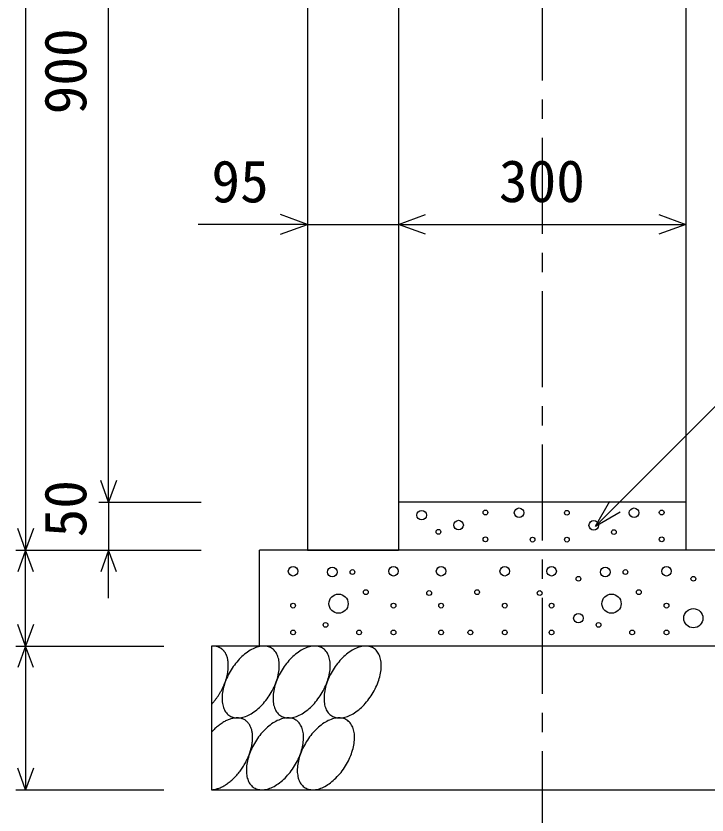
# Model space of a CAD drawing. Units: millimetres, scale not verified. Extents: x -16800 to 16800, y -5940 to 5940.
# Drawn here: x 1801 to 2522, y -1528 to -694 of the extents above; entities that cross this region are included whole.
import ezdxf
from ezdxf.enums import TextEntityAlignment as Align

# ---------------------------------------------------------------- set-up
doc = ezdxf.new("R2010")
doc.units = ezdxf.units.MM
doc.header["$LTSCALE"] = 20
doc.linetypes.add('CHAIN1', pattern=[8, 5, -1, 1, -1])
for name, color, linetype, lineweight in [('0-0_DIM', 7, 'Continuous', 25), ('0-2_HATCH', 6, 'Continuous', 25), ('0-5_OUTLINE', 3, 'Continuous', 25)]:
    doc.layers.add(name, color=color, linetype=linetype, lineweight=lineweight)
doc.styles.add('ＭＳ ゴシック', font='')
doc.styles.get('ＭＳ ゴシック').set_extended_font_data('MS Gothic')

msp = doc.modelspace()

# ---------------------------------------------------------------- linework, layer by layer
at = {"layer": '0-0_DIM', "linetype": 'CHAIN1'}
msp.add_line((2350, -181.24), (2350, -1556.54), dxfattribs=at)
at = {"layer": '0-0_DIM'}
for p, q in [((1810.8, -221.38), (1810.8, -1251.38)), ((1897.46, -1201.38), (1897.46, -301.88)), ((2105, -911.38), (1990.94, -911.38)), ((2105, -911.38), (2200, -911.38)), ((2200, -911.38), (2500, -911.38)), ((2405.74, -1226.38), (2420.74, -1200.4)), ((1887.46, -1201.38), (1994.13, -1201.38)), ((1897.46, -1201.38), (1897.46, -1251.38)), ((2405.74, -1226.38), (2431.72, -1211.38)), ((1800.8, -1251.38), (1994.13, -1251.38)), ((1810.8, -1351.38), (1810.8, -1251.38)), ((1897.46, -1301.38), (1897.46, -1251.38)), ((1800.8, -1351.38), (1955, -1351.38)), ((1810.8, -1351.38), (1810.8, -1501.38)), ((1800.8, -1501.38), (1955, -1501.38))]:
    msp.add_line(p, q, dxfattribs=at)
for points in [[(2076.81, -921.64), (2105, -911.38), (2076.81, -901.12)], [(2228.19, -921.64), (2200, -911.38), (2228.19, -901.12)], [(2471.81, -901.12), (2500, -911.38), (2471.81, -921.64)], [(2405.74, -1226.38), (2718.43, -913.68), (3357.64, -913.68)], [(1905.67, -1178.83), (1897.46, -1201.38), (1889.26, -1178.83)], [(1819.01, -1228.83), (1810.8, -1251.38), (1802.59, -1228.83)], [(1819.01, -1273.93), (1810.8, -1251.38), (1802.59, -1273.93)], [(1905.67, -1273.93), (1897.46, -1251.38), (1889.26, -1273.93)], [(1819.01, -1328.83), (1810.8, -1351.38), (1802.59, -1328.83)], [(1819.01, -1373.93), (1810.8, -1351.38), (1802.59, -1373.93)], [(1819.01, -1478.83), (1810.8, -1501.38), (1802.59, -1478.83)]]:
    msp.add_lwpolyline(points, dxfattribs=at)
at = {"layer": '0-2_HATCH'}
for points in [[(2010.1, -1351.81), (2009.6, -1351.71), (2009.2, -1351.61), (2008.8, -1351.61), (2008.3, -1351.51), (2007.8, -1351.51), (2007.4, -1351.41), (2006.9, -1351.41), (2006.4, -1351.41), (2006, -1351.41), (2005.5, -1351.41), (2005, -1351.41)], [(2021.6, -1364.01), (2021.5, -1363.51), (2021.3, -1363.11), (2021.2, -1362.61), (2021, -1362.11), (2020.8, -1361.61), (2020.6, -1361.21), (2020.5, -1360.71), (2020.3, -1360.31), (2020, -1359.91), (2019.8, -1359.41), (2019.6, -1359.01), (2019.4, -1358.61), (2019.1, -1358.21), (2018.9, -1357.91), (2018.6, -1357.51), (2018.3, -1357.11), (2018.1, -1356.81), (2017.8, -1356.41), (2017.5, -1356.11), (2017.2, -1355.81), (2016.9, -1355.51), (2016.6, -1355.21), (2016.2, -1354.91), (2015.9, -1354.61), (2015.6, -1354.31), (2015.2, -1354.11), (2014.9, -1353.81), (2014.5, -1353.61), (2014.1, -1353.41), (2013.7, -1353.21), (2013.4, -1353.01), (2013, -1352.81), (2012.6, -1352.61), (2012.2, -1352.51), (2011.8, -1352.31), (2011.4, -1352.21), (2010.9, -1352.01), (2010.5, -1351.91), (2010.1, -1351.81)], [(2067.7, -1353.61), (2066.6, -1353.01), (2065.5, -1352.51), (2064.4, -1352.11), (2063.3, -1351.81), (2062, -1351.61), (2060.8, -1351.41), (2059.5, -1351.41), (2058.2, -1351.41), (2056.8, -1351.61), (2055.4, -1351.81), (2054, -1352.11), (2052.6, -1352.51), (2051.2, -1353.01), (2049.7, -1353.61), (2048.3, -1354.21), (2046.8, -1355.01), (2045.3, -1355.81), (2043.9, -1356.71), (2042.4, -1357.71), (2041, -1358.81), (2039.5, -1359.91), (2038.1, -1361.11), (2036.7, -1362.41), (2035.3, -1363.71), (2033.9, -1365.11), (2032.6, -1366.61), (2031.3, -1368.11), (2030, -1369.61), (2028.8, -1371.21), (2027.6, -1372.91), (2026.5, -1374.51), (2025.4, -1376.31), (2024.3, -1378.01), (2023.4, -1379.81), (2022.4, -1381.61), (2021.5, -1383.41), (2020.7, -1385.21), (2019.9, -1387.11), (2019.2, -1388.91)], [(2075.1, -1365.11), (2074.7, -1363.71), (2074.3, -1362.41), (2073.8, -1361.11), (2073.3, -1359.91), (2072.7, -1358.81), (2072, -1357.71), (2071.2, -1356.71), (2070.4, -1355.81), (2069.6, -1355.01), (2068.6, -1354.21), (2067.7, -1353.61)], [(2120.9, -1353.61), (2119.8, -1353.01), (2118.8, -1352.51), (2117.6, -1352.11), (2116.5, -1351.81), (2115.2, -1351.61), (2114, -1351.41), (2112.7, -1351.41), (2111.4, -1351.41), (2110, -1351.61), (2108.7, -1351.81), (2107.3, -1352.11), (2105.8, -1352.51), (2104.4, -1353.01), (2102.9, -1353.61), (2101.5, -1354.21), (2100, -1355.01), (2098.6, -1355.81), (2097.1, -1356.71), (2095.6, -1357.71), (2094.2, -1358.81), (2092.7, -1359.91), (2091.3, -1361.11), (2089.9, -1362.41), (2088.5, -1363.71), (2087.1, -1365.11), (2085.8, -1366.61), (2084.5, -1368.11), (2083.3, -1369.61), (2082, -1371.21), (2080.8, -1372.91), (2079.7, -1374.51), (2078.6, -1376.31), (2077.6, -1378.01), (2076.6, -1379.81), (2075.6, -1381.61), (2074.7, -1383.41), (2073.9, -1385.21), (2073.2, -1387.11), (2072.4, -1388.91)], [(2128.3, -1365.11), (2127.9, -1363.71), (2127.5, -1362.41), (2127, -1361.11), (2126.5, -1359.91), (2125.9, -1358.81), (2125.2, -1357.71), (2124.4, -1356.71), (2123.6, -1355.81), (2122.8, -1355.01), (2121.8, -1354.21), (2120.9, -1353.61)], [(2174.1, -1353.61), (2173, -1353.01), (2172, -1352.51), (2170.8, -1352.11), (2169.7, -1351.81), (2168.5, -1351.61), (2167.2, -1351.41), (2165.9, -1351.41), (2164.6, -1351.41), (2163.2, -1351.61), (2161.9, -1351.81), (2160.5, -1352.11), (2159, -1352.51), (2157.6, -1353.01), (2156.2, -1353.61), (2154.7, -1354.21), (2153.2, -1355.01), (2151.8, -1355.81), (2150.3, -1356.71), (2148.8, -1357.71), (2147.4, -1358.81), (2145.9, -1359.91), (2144.5, -1361.11), (2143.1, -1362.41), (2141.7, -1363.71), (2140.4, -1365.11), (2139, -1366.61), (2137.7, -1368.11), (2136.5, -1369.61), (2135.2, -1371.21), (2134, -1372.91), (2132.9, -1374.51), (2131.8, -1376.31), (2130.8, -1378.01), (2129.8, -1379.81), (2128.8, -1381.61), (2127.9, -1383.41), (2127.1, -1385.21), (2126.4, -1387.11), (2125.7, -1388.91)], [(2181.5, -1365.11), (2181.1, -1363.71), (2180.7, -1362.41), (2180.2, -1361.11), (2179.7, -1359.91), (2179.1, -1358.81), (2178.4, -1357.71), (2177.6, -1356.71), (2176.8, -1355.81), (2176, -1355.01), (2175.1, -1354.21), (2174.1, -1353.61)], [(2019.6, -1387.91), (2019.8, -1387.21), (2020, -1386.51), (2020.3, -1385.91), (2020.5, -1385.21), (2020.6, -1384.51), (2020.8, -1383.91), (2021, -1383.21), (2021.2, -1382.51), (2021.3, -1381.91), (2021.5, -1381.21), (2021.6, -1380.61), (2021.7, -1379.91), (2021.9, -1379.31), (2022, -1378.61), (2022.1, -1378.01), (2022.1, -1377.31), (2022.2, -1376.71), (2022.3, -1376.11), (2022.4, -1375.41), (2022.4, -1374.81), (2022.5, -1374.21), (2022.5, -1373.61), (2022.5, -1373.01), (2022.5, -1372.41), (2022.5, -1371.81), (2022.5, -1371.21), (2022.5, -1370.61), (2022.5, -1370.01), (2022.5, -1369.41), (2022.4, -1368.91), (2022.4, -1368.31), (2022.3, -1367.71), (2022.2, -1367.21), (2022.1, -1366.71), (2022.1, -1366.11), (2022, -1365.61), (2021.9, -1365.11), (2021.7, -1364.51), (2021.6, -1364.01)], [(2042, -1424.21), (2043.4, -1423.51), (2044.9, -1422.81), (2046.3, -1422.01), (2047.8, -1421.11), (2049.3, -1420.11), (2050.7, -1419.01), (2052.2, -1417.91), (2053.6, -1416.71), (2055, -1415.41), (2056.4, -1414.11), (2057.7, -1412.71), (2059.1, -1411.21), (2060.4, -1409.71), (2061.6, -1408.21), (2062.9, -1406.61), (2064.1, -1404.91), (2065.2, -1403.21), (2066.3, -1401.51), (2067.3, -1399.81), (2068.3, -1398.01), (2069.3, -1396.21), (2070.2, -1394.41), (2071, -1392.61), (2071.7, -1390.71), (2072.4, -1388.91), (2073.1, -1387.11), (2073.7, -1385.21), (2074.2, -1383.41), (2074.6, -1381.61), (2075, -1379.81), (2075.3, -1378.01), (2075.5, -1376.31), (2075.6, -1374.51), (2075.7, -1372.91), (2075.7, -1371.21), (2075.7, -1369.61), (2075.5, -1368.11), (2075.3, -1366.61), (2075.1, -1365.11)], [(2095.2, -1424.21), (2096.6, -1423.51), (2098.1, -1422.81), (2099.6, -1422.01), (2101, -1421.11), (2102.5, -1420.11), (2103.9, -1419.01), (2105.4, -1417.91), (2106.8, -1416.71), (2108.2, -1415.41), (2109.6, -1414.11), (2111, -1412.71), (2112.3, -1411.21), (2113.6, -1409.71), (2114.9, -1408.21), (2116.1, -1406.61), (2117.3, -1404.91), (2118.4, -1403.21), (2119.5, -1401.51), (2120.5, -1399.81), (2121.5, -1398.01), (2122.5, -1396.21), (2123.4, -1394.41), (2124.2, -1392.61), (2125, -1390.71), (2125.7, -1388.91), (2126.3, -1387.11), (2126.9, -1385.21), (2127.4, -1383.41), (2127.8, -1381.61), (2128.2, -1379.81), (2128.5, -1378.01), (2128.7, -1376.31), (2128.9, -1374.51), (2128.9, -1372.91), (2128.9, -1371.21), (2128.9, -1369.61), (2128.8, -1368.11), (2128.6, -1366.61), (2128.3, -1365.11)], [(2148.4, -1424.21), (2149.8, -1423.51), (2151.3, -1422.81), (2152.8, -1422.01), (2154.2, -1421.11), (2155.7, -1420.11), (2157.1, -1419.01), (2158.6, -1417.91), (2160, -1416.71), (2161.4, -1415.41), (2162.8, -1414.11), (2164.2, -1412.71), (2165.5, -1411.21), (2166.8, -1409.71), (2168.1, -1408.21), (2169.3, -1406.61), (2170.5, -1404.91), (2171.6, -1403.21), (2172.7, -1401.51), (2173.8, -1399.81), (2174.8, -1398.01), (2175.7, -1396.21), (2176.6, -1394.41), (2177.4, -1392.61), (2178.2, -1390.71), (2178.9, -1388.91), (2179.5, -1387.11), (2180.1, -1385.21), (2180.6, -1383.41), (2181, -1381.61), (2181.4, -1379.81), (2181.7, -1378.01), (2181.9, -1376.31), (2182.1, -1374.51), (2182.1, -1372.91), (2182.2, -1371.21), (2182.1, -1369.61), (2182, -1368.11), (2181.8, -1366.61), (2181.5, -1365.11)], [(2005, -1412.21), (2005.5, -1411.71), (2006, -1411.11), (2006.4, -1410.61), (2006.9, -1410.01), (2007.4, -1409.51), (2007.8, -1408.91), (2008.3, -1408.31), (2008.8, -1407.81), (2009.2, -1407.21), (2009.6, -1406.61), (2010.1, -1406.01), (2010.5, -1405.41), (2010.9, -1404.81), (2011.4, -1404.21), (2011.8, -1403.61), (2012.2, -1403.01), (2012.6, -1402.31), (2013, -1401.71), (2013.4, -1401.11), (2013.7, -1400.41), (2014.1, -1399.81), (2014.5, -1399.21), (2014.9, -1398.51), (2015.2, -1397.91), (2015.6, -1397.21), (2015.9, -1396.51), (2016.2, -1395.91), (2016.6, -1395.21), (2016.9, -1394.61), (2017.2, -1393.91), (2017.5, -1393.21), (2017.8, -1392.61), (2018.1, -1391.91), (2018.3, -1391.21), (2018.6, -1390.61), (2018.9, -1389.91), (2019.1, -1389.21), (2019.4, -1388.61), (2019.6, -1387.91)], [(2019.2, -1388.91), (2018.6, -1390.71), (2018, -1392.61), (2017.5, -1394.41), (2017.1, -1396.21), (2016.7, -1398.01), (2016.4, -1399.81), (2016.2, -1401.51), (2016, -1403.21), (2016, -1404.91), (2015.9, -1406.61), (2016, -1408.21), (2016.1, -1409.71), (2016.3, -1411.21), (2016.6, -1412.71), (2017, -1414.11), (2017.4, -1415.41), (2017.9, -1416.71), (2018.4, -1417.91), (2019, -1419.01), (2019.7, -1420.11), (2020.5, -1421.11), (2021.3, -1422.01), (2022.1, -1422.81), (2023.1, -1423.51), (2024, -1424.21), (2025.1, -1424.81), (2026.1, -1425.31), (2027.3, -1425.71), (2028.4, -1426.01), (2029.7, -1426.21), (2030.9, -1426.31), (2032.2, -1426.41), (2033.5, -1426.31), (2034.9, -1426.21), (2036.2, -1426.01), (2037.6, -1425.71), (2039.1, -1425.31), (2040.5, -1424.81), (2042, -1424.21)], [(2072.4, -1388.91), (2071.8, -1390.71), (2071.2, -1392.61), (2070.7, -1394.41), (2070.3, -1396.21), (2069.9, -1398.01), (2069.6, -1399.81), (2069.4, -1401.51), (2069.3, -1403.21), (2069.2, -1404.91), (2069.2, -1406.61), (2069.2, -1408.21), (2069.3, -1409.71), (2069.6, -1411.21), (2069.8, -1412.71), (2070.2, -1414.11), (2070.6, -1415.41), (2071.1, -1416.71), (2071.6, -1417.91), (2072.2, -1419.01), (2072.9, -1420.11), (2073.7, -1421.11), (2074.5, -1422.01), (2075.3, -1422.81), (2076.3, -1423.51), (2077.2, -1424.21), (2078.3, -1424.81), (2079.3, -1425.31), (2080.5, -1425.71), (2081.6, -1426.01), (2082.9, -1426.21), (2084.1, -1426.31), (2085.4, -1426.41), (2086.7, -1426.31), (2088.1, -1426.21), (2089.5, -1426.01), (2090.9, -1425.71), (2092.3, -1425.31), (2093.7, -1424.81), (2095.2, -1424.21)], [(2125.7, -1388.91), (2125, -1390.71), (2124.4, -1392.61), (2123.9, -1394.41), (2123.5, -1396.21), (2123.1, -1398.01), (2122.8, -1399.81), (2122.6, -1401.51), (2122.5, -1403.21), (2122.4, -1404.91), (2122.4, -1406.61), (2122.4, -1408.21), (2122.6, -1409.71), (2122.8, -1411.21), (2123, -1412.71), (2123.4, -1414.11), (2123.8, -1415.41), (2124.3, -1416.71), (2124.8, -1417.91), (2125.4, -1419.01), (2126.1, -1420.11), (2126.9, -1421.11), (2127.7, -1422.01), (2128.5, -1422.81), (2129.5, -1423.51), (2130.4, -1424.21), (2131.5, -1424.81), (2132.6, -1425.31), (2133.7, -1425.71), (2134.9, -1426.01), (2136.1, -1426.21), (2137.3, -1426.31), (2138.6, -1426.41), (2139.9, -1426.31), (2141.3, -1426.21), (2142.7, -1426.01), (2144.1, -1425.71), (2145.5, -1425.31), (2146.9, -1424.81), (2148.4, -1424.21)], [(2014.9, -1432.41), (2014, -1433.11), (2013.1, -1433.81), (2012.1, -1434.51), (2011.2, -1435.21), (2010.3, -1436.01), (2009.4, -1436.81), (2008.5, -1437.61), (2007.6, -1438.51), (2006.7, -1439.41), (2005.9, -1440.31), (2005, -1441.21)], [(2045, -1434.11), (2044.6, -1433.41), (2044.1, -1432.81), (2043.7, -1432.11), (2043.2, -1431.51), (2042.6, -1430.91), (2042.1, -1430.41), (2041.5, -1429.91), (2040.9, -1429.41), (2040.3, -1428.91), (2039.7, -1428.51), (2039, -1428.21), (2038.4, -1427.81), (2037.7, -1427.51), (2036.9, -1427.21), (2036.2, -1427.01), (2035.4, -1426.81), (2034.7, -1426.61), (2033.9, -1426.51), (2033.1, -1426.41), (2032.2, -1426.41), (2031.4, -1426.41), (2030.6, -1426.41), (2029.7, -1426.51), (2028.8, -1426.61), (2027.9, -1426.71), (2027, -1426.91), (2026.1, -1427.11), (2025.2, -1427.41), (2024.3, -1427.61), (2023.4, -1428.01), (2022.5, -1428.31), (2021.5, -1428.71), (2020.6, -1429.11), (2019.6, -1429.61), (2018.7, -1430.11), (2017.8, -1430.61), (2016.8, -1431.21), (2015.9, -1431.81), (2014.9, -1432.41)], [(2093, -1428.61), (2091.9, -1428.01), (2090.9, -1427.51), (2089.7, -1427.11), (2088.6, -1426.81), (2087.4, -1426.61), (2086.1, -1426.41), (2084.8, -1426.41), (2083.5, -1426.41), (2082.1, -1426.61), (2080.8, -1426.81), (2079.4, -1427.11), (2077.9, -1427.51), (2076.5, -1428.01), (2075.1, -1428.61), (2073.6, -1429.21), (2072.1, -1430.01), (2070.7, -1430.81), (2069.2, -1431.71), (2067.7, -1432.71), (2066.3, -1433.81), (2064.8, -1434.91), (2063.4, -1436.11), (2062, -1437.41), (2060.6, -1438.71), (2059.3, -1440.11), (2057.9, -1441.51), (2056.6, -1443.01), (2055.4, -1444.61), (2054.1, -1446.21), (2053, -1447.81), (2051.8, -1449.51), (2050.7, -1451.21), (2049.7, -1453.01), (2048.7, -1454.81), (2047.7, -1456.61), (2046.9, -1458.41), (2046, -1460.21), (2045.3, -1462.01), (2044.6, -1463.91)], [(2100.4, -1440.11), (2100, -1438.71), (2099.6, -1437.41), (2099.1, -1436.11), (2098.6, -1434.91), (2098, -1433.81), (2097.3, -1432.71), (2096.5, -1431.71), (2095.7, -1430.81), (2094.9, -1430.01), (2094, -1429.21), (2093, -1428.61)], [(2146.2, -1428.61), (2145.2, -1428.01), (2144.1, -1427.51), (2143, -1427.11), (2141.8, -1426.81), (2140.6, -1426.61), (2139.3, -1426.41), (2138, -1426.41), (2136.7, -1426.41), (2135.4, -1426.61), (2134, -1426.81), (2132.6, -1427.11), (2131.2, -1427.51), (2129.7, -1428.01), (2128.3, -1428.61), (2126.8, -1429.21), (2125.3, -1430.01), (2123.9, -1430.81), (2122.4, -1431.71), (2120.9, -1432.71), (2119.5, -1433.81), (2118, -1434.91), (2116.6, -1436.11), (2115.2, -1437.41), (2113.8, -1438.71), (2112.5, -1440.11), (2111.1, -1441.51), (2109.8, -1443.01), (2108.6, -1444.61), (2107.3, -1446.21), (2106.2, -1447.81), (2105, -1449.51), (2103.9, -1451.21), (2102.9, -1453.01), (2101.9, -1454.81), (2100.9, -1456.61), (2100.1, -1458.41), (2099.2, -1460.21), (2098.5, -1462.01), (2097.8, -1463.91)], [(2153.6, -1440.11), (2153.3, -1438.71), (2152.8, -1437.41), (2152.4, -1436.11), (2151.8, -1434.91), (2151.2, -1433.81), (2150.5, -1432.71), (2149.8, -1431.71), (2149, -1430.81), (2148.1, -1430.01), (2147.2, -1429.21), (2146.2, -1428.61)], [(2039, -1475.51), (2039.7, -1474.41), (2040.3, -1473.21), (2040.9, -1472.11), (2041.5, -1470.91), (2042.1, -1469.71), (2042.6, -1468.61), (2043.2, -1467.41), (2043.7, -1466.21), (2044.1, -1465.01), (2044.6, -1463.91), (2045, -1462.71), (2045.4, -1461.51), (2045.7, -1460.31), (2046.1, -1459.11), (2046.4, -1458.01), (2046.7, -1456.81), (2046.9, -1455.61), (2047.1, -1454.51), (2047.3, -1453.31), (2047.5, -1452.21), (2047.6, -1451.11), (2047.7, -1450.01), (2047.8, -1448.91), (2047.8, -1447.81), (2047.9, -1446.81), (2047.8, -1445.71), (2047.8, -1444.71), (2047.7, -1443.71), (2047.6, -1442.71), (2047.5, -1441.71), (2047.3, -1440.81), (2047.1, -1439.91), (2046.9, -1439.01), (2046.7, -1438.11), (2046.4, -1437.31), (2046.1, -1436.41), (2045.7, -1435.61), (2045.4, -1434.91), (2045, -1434.11)], [(2067.3, -1499.21), (2068.7, -1498.51), (2070.2, -1497.81), (2071.7, -1497.01), (2073.1, -1496.01), (2074.6, -1495.11), (2076, -1494.01), (2077.5, -1492.91), (2078.9, -1491.71), (2080.3, -1490.41), (2081.7, -1489.11), (2083.1, -1487.71), (2084.4, -1486.21), (2085.7, -1484.71), (2087, -1483.21), (2088.2, -1481.61), (2089.4, -1479.91), (2090.5, -1478.21), (2091.6, -1476.51), (2092.7, -1474.81), (2093.7, -1473.01), (2094.6, -1471.21), (2095.5, -1469.41), (2096.3, -1467.61), (2097.1, -1465.71), (2097.8, -1463.91), (2098.4, -1462.01), (2099, -1460.21), (2099.5, -1458.41), (2099.9, -1456.61), (2100.3, -1454.81), (2100.6, -1453.01), (2100.8, -1451.31), (2101, -1449.51), (2101.1, -1447.91), (2101.1, -1446.21), (2101, -1444.61), (2100.9, -1443.11), (2100.7, -1441.51), (2100.4, -1440.11)], [(2120.5, -1499.21), (2121.9, -1498.51), (2123.4, -1497.81), (2124.9, -1497.01), (2126.3, -1496.01), (2127.8, -1495.11), (2129.3, -1494.01), (2130.7, -1492.91), (2132.1, -1491.71), (2133.5, -1490.41), (2134.9, -1489.11), (2136.3, -1487.71), (2137.6, -1486.21), (2138.9, -1484.71), (2140.2, -1483.21), (2141.4, -1481.61), (2142.6, -1479.91), (2143.7, -1478.21), (2144.8, -1476.51), (2145.9, -1474.81), (2146.9, -1473.01), (2147.8, -1471.21), (2148.7, -1469.41), (2149.5, -1467.61), (2150.3, -1465.71), (2151, -1463.91), (2151.6, -1462.01), (2152.2, -1460.21), (2152.7, -1458.41), (2153.1, -1456.61), (2153.5, -1454.81), (2153.8, -1453.01), (2154, -1451.31), (2154.2, -1449.51), (2154.3, -1447.91), (2154.3, -1446.21), (2154.2, -1444.61), (2154.1, -1443.11), (2153.9, -1441.51), (2153.6, -1440.11)], [(2044.6, -1463.91), (2043.9, -1465.71), (2043.4, -1467.61), (2042.8, -1469.41), (2042.4, -1471.21), (2042, -1473.01), (2041.7, -1474.81), (2041.5, -1476.51), (2041.4, -1478.21), (2041.3, -1479.91), (2041.3, -1481.61), (2041.3, -1483.21), (2041.5, -1484.71), (2041.7, -1486.21), (2041.9, -1487.71), (2042.3, -1489.11), (2042.7, -1490.41), (2043.2, -1491.71), (2043.7, -1492.91), (2044.4, -1494.01), (2045, -1495.11), (2045.8, -1496.01), (2046.6, -1497.01), (2047.5, -1497.81), (2048.4, -1498.51), (2049.3, -1499.21), (2050.4, -1499.81), (2051.5, -1500.31), (2052.6, -1500.71), (2053.8, -1501.01), (2055, -1501.21), (2056.2, -1501.31), (2057.5, -1501.41), (2058.8, -1501.31), (2060.2, -1501.21), (2061.6, -1501.01), (2063, -1500.71), (2064.4, -1500.31), (2065.8, -1499.81), (2067.3, -1499.21)], [(2097.8, -1463.91), (2097.1, -1465.71), (2096.6, -1467.61), (2096.1, -1469.41), (2095.6, -1471.21), (2095.3, -1473.01), (2095, -1474.81), (2094.7, -1476.51), (2094.6, -1478.21), (2094.5, -1479.91), (2094.5, -1481.61), (2094.5, -1483.21), (2094.7, -1484.71), (2094.9, -1486.21), (2095.1, -1487.71), (2095.5, -1489.11), (2095.9, -1490.41), (2096.4, -1491.71), (2096.9, -1492.91), (2097.6, -1494.01), (2098.2, -1495.11), (2099, -1496.01), (2099.8, -1497.01), (2100.7, -1497.81), (2101.6, -1498.51), (2102.6, -1499.21), (2103.6, -1499.81), (2104.7, -1500.31), (2105.8, -1500.71), (2107, -1501.01), (2108.2, -1501.21), (2109.4, -1501.31), (2110.7, -1501.41), (2112, -1501.31), (2113.4, -1501.21), (2114.8, -1501.01), (2116.2, -1500.71), (2117.6, -1500.31), (2119, -1499.81), (2120.5, -1499.21)], [(2005, -1501.41), (2005.9, -1501.31), (2006.7, -1501.21), (2007.6, -1501.11), (2008.5, -1501.01), (2009.4, -1500.81), (2010.3, -1500.51), (2011.2, -1500.21), (2012.1, -1499.91), (2013.1, -1499.61), (2014, -1499.21), (2014.9, -1498.81), (2015.9, -1498.41), (2016.8, -1497.91), (2017.8, -1497.41), (2018.7, -1496.81), (2019.6, -1496.21), (2020.6, -1495.61), (2021.5, -1495.01), (2022.5, -1494.31), (2023.4, -1493.61), (2024.3, -1492.81), (2025.2, -1492.11), (2026.1, -1491.31), (2027, -1490.51), (2027.9, -1489.61), (2028.8, -1488.71), (2029.7, -1487.81), (2030.6, -1486.91), (2031.4, -1486.01), (2032.2, -1485.01), (2033.1, -1484.01), (2033.9, -1483.01), (2034.7, -1482.01), (2035.4, -1480.91), (2036.2, -1479.91), (2036.9, -1478.81), (2037.7, -1477.71), (2038.4, -1476.61), (2039, -1475.51)]]:
    msp.add_lwpolyline(points, dxfattribs=at)
for centre, radius in [((2326.09, -1212.35), 5), ((2446.09, -1212.35), 5), ((2224.37, -1214.88), 5), ((2290.93, -1212.07), 2.5), ((2376, -1212.35), 2.5), ((2474.95, -1212.07), 2.5), ((2262.89, -1225.2), 5), ((2404.04, -1225.48), 5), ((2241.86, -1232.2), 2.5), ((2425.07, -1232.49), 2.5), ((2290.93, -1240.08), 2.5), ((2340.11, -1240.36), 2.5), ((2376, -1240.36), 2.5), ((2474.95, -1240.08), 2.5), ((2090.12, -1273.33), 5), ((2131.02, -1274.2), 5), ((2152.05, -1274.2), 2.5), ((2194.94, -1273.33), 5), ((2244.64, -1273.33), 5), ((2311.11, -1273.33), 5), ((2359.97, -1273.33), 5), ((2416.04, -1274.2), 5), ((2437.07, -1274.2), 2.5), ((2479.97, -1273.33), 5), ((2388.01, -1281.2), 2.5), ((2508.01, -1281.2), 2.5), ((2137.55, -1307.21), 10), ((2166.06, -1295.21), 2.5), ((2232.22, -1296.12), 2.5), ((2282.23, -1295.21), 2.5), ((2347.55, -1296.12), 2.5), ((2422.58, -1307.21), 10), ((2451.09, -1295.21), 2.5), ((2090.12, -1309.22), 2.5), ((2194.94, -1309.22), 2.5), ((2244.64, -1309.22), 2.5), ((2311.11, -1309.22), 2.5), ((2359.97, -1309.22), 2.5), ((2479.97, -1309.22), 2.5), ((2508.01, -1322.35), 10), ((2388.01, -1322.35), 5), ((2124.01, -1329.36), 2.5), ((2409.03, -1329.36), 2.5), ((2090.12, -1337.23), 2.5), ((2159.05, -1337.23), 2.5), ((2194.94, -1337.23), 2.5), ((2244.64, -1337.23), 2.5), ((2275.22, -1337.23), 2.5), ((2311.11, -1337.23), 2.5), ((2359.97, -1337.23), 2.5), ((2444.08, -1337.23), 2.5), ((2479.97, -1337.23), 2.5)]:
    msp.add_circle(centre, radius, dxfattribs=at)
at = {"layer": '0-5_OUTLINE'}
for p, q in [((2105, -410.88), (2105, -1251.38)), ((2200, -571.38), (2200, -1251.38)), ((2500, -571.38), (2500, -1251.38)), ((2500, -1201.38), (2200, -1201.38)), ((3145, -1251.38), (2055, -1251.38)), ((2055, -1351.38), (2055, -1251.38)), ((2105, -1251.38), (2200, -1251.38)), ((3195, -1351.38), (2005, -1351.38)), ((2005, -1351.38), (2005, -1501.38))]:
    msp.add_line(p, q, dxfattribs=at)
for points in [[(3095, -1181.38), (3095, -1251.38), (2500, -1251.38)], [(2005, -1501.38), (3195, -1501.38), (3195, -1351.38)]]:
    msp.add_lwpolyline(points, dxfattribs=at)

# ---------------------------------------------------------------- texts
at = {"layer": '0-0_DIM', "style": 'ＭＳ ゴシック'}
for s, p in [('900', (1887.46, -796.63)), ('50', (1887.46, -1238.05))]:
    msp.add_text(s, height=43.99, rotation=90, dxfattribs=at).set_placement(p, align=Align.BOTTOM_LEFT)
for s, p in [('95', (2004.85, -901.68)), ('300', (2305, -901.38))]:
    msp.add_text(s, height=43.99, dxfattribs=at).set_placement(p, align=Align.BOTTOM_LEFT)

doc.saveas('drawing.dxf')
